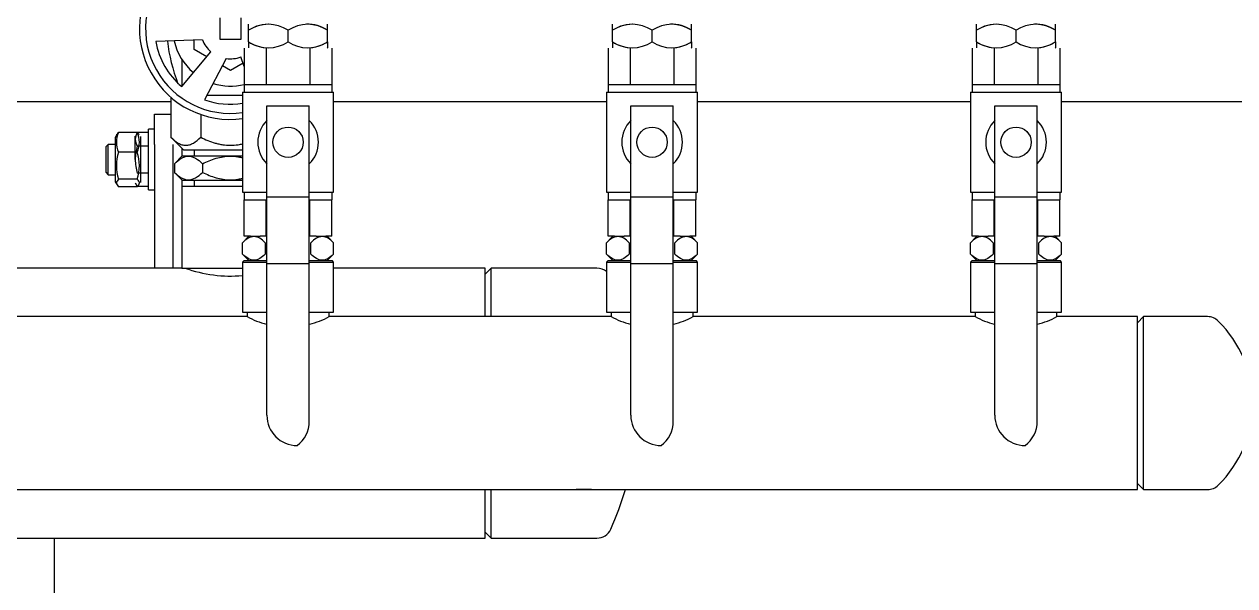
# Model space of a CAD drawing. Extents: x -681219 to -550379, y -242630 to -158199.
# Drawn here: x -623941 to -623424, y -172429 to -172190 of the extents above; entities that cross this region are included whole.
import ezdxf

# ---------------------------------------------------------------- set-up
doc = ezdxf.new("R2010")
doc.units = 0
doc.header["$LTSCALE"] = 1000
for name, color, linetype in [('$TD_AUDIT_GENERATED_(622A)', 7, 'CONTINUOUS'), ('$TD_AUDIT_GENERATED_(63D6)', 7, 'CONTINUOUS'), ('10_GB93', 7, 'CONTINUOUS'), ('10_GB97.1', 7, 'CONTINUOUS'), ('B1OS_截止阀DN20', 7, 'CONTINUOUS'), ('GB12459_管帽DN80', 7, 'CONTINUOUS'), ('GB12459管帽DN50A', 7, 'CONTINUOUS'), ('GB3289.26内接头DN20', 7, 'CONTINUOUS'), ('M10_GB6170', 7, 'CONTINUOUS'), ('M10×25_GB5783_A', 7, 'CONTINUOUS'), ('M10×30_GB5782', 7, 'CONTINUOUS'), ('SPTZ00311360', 7, 'CONTINUOUS'), ('SPTZ011001301', 7, 'CONTINUOUS'), ('SPTZ011001421', 7, 'CONTINUOUS'), ('SPTZ011001462', 7, 'CONTINUOUS'), ('SPTZ011001712', 7, 'CONTINUOUS'), ('SPTZ33_040102', 7, 'CONTINUOUS'), ('SPTZ45_020101', 7, 'CONTINUOUS'), ('不锈钢内接头DN15', 7, 'CONTINUOUS'), ('球阀D15不锈钢(丝口)', 7, 'CONTINUOUS')]:
    doc.layers.add(name, color=color, linetype=linetype)

msp = doc.modelspace()

# ---------------------------------------------------------------- linework, layer by layer
at = {"layer": '$TD_AUDIT_GENERATED_(622A)', "color": 7, "linetype": 'Continuous'}
for p, q in [((-623874.0345, -172258.7988), (-623848.1145, -172258.7988)), ((-623874.0345, -172258.7988), (-623874.0345, -172293.7908)), ((-623874.0345, -172293.7908), (-623848.1145, -172293.7908))]:
    msp.add_line(p, q, dxfattribs=at)
at = {"layer": '$TD_AUDIT_GENERATED_(63D6)', "color": 7, "linetype": 'Continuous'}
for p, q in [((-623847.4665, -172290.5508), (-623848.1145, -172291.1988)), ((-623848.1145, -172291.1988), (-623837.7465, -172291.1988)), ((-623848.1145, -172291.1988), (-623848.1145, -172312.5828)), ((-623847.4665, -172290.5508), (-623837.7465, -172290.5508)), ((-623819.6025, -172290.5508), (-623809.8825, -172290.5508)), ((-623819.6025, -172291.1988), (-623809.2345, -172291.1988)), ((-623809.2345, -172291.1988), (-623809.8825, -172290.5508)), ((-623809.2345, -172312.5828), (-623809.2345, -172291.1988)), ((-623691.9465, -172290.5508), (-623692.5945, -172291.1988)), ((-623692.5945, -172291.1988), (-623682.2265, -172291.1988)), ((-623692.5945, -172291.1988), (-623692.5945, -172312.5828)), ((-623691.9465, -172290.5508), (-623682.2265, -172290.5508)), ((-623664.0825, -172290.5508), (-623654.3625, -172290.5508)), ((-623664.0825, -172291.1988), (-623653.7145, -172291.1988)), ((-623653.7145, -172291.1988), (-623654.3625, -172290.5508)), ((-623653.7145, -172312.5828), (-623653.7145, -172291.1988)), ((-623536.4265, -172290.5508), (-623537.0745, -172291.1988)), ((-623537.0745, -172291.1988), (-623526.7065, -172291.1988)), ((-623537.0745, -172291.1988), (-623537.0745, -172312.5828)), ((-623536.4265, -172290.5508), (-623526.7065, -172290.5508)), ((-623508.5625, -172290.5508), (-623498.8425, -172290.5508)), ((-623508.5625, -172291.1988), (-623498.1945, -172291.1988)), ((-623498.1945, -172291.1988), (-623498.8425, -172290.5508)), ((-623498.1945, -172312.5828), (-623498.1945, -172291.1988)), ((-623848.1145, -172312.5828), (-623837.7465, -172312.5828)), ((-623846.1705, -172312.5828), (-623846.1705, -172314.5268)), ((-623819.6025, -172312.5828), (-623809.2345, -172312.5828)), ((-623811.1785, -172314.5268), (-623811.1785, -172312.5828)), ((-623692.5945, -172312.5828), (-623682.2265, -172312.5828)), ((-623690.6505, -172312.5828), (-623690.6505, -172314.5268)), ((-623664.0825, -172312.5828), (-623653.7145, -172312.5828)), ((-623655.6585, -172314.5268), (-623655.6585, -172312.5828)), ((-623537.0745, -172312.5828), (-623526.7065, -172312.5828)), ((-623535.1305, -172312.5828), (-623535.1305, -172314.5268)), ((-623508.5625, -172312.5828), (-623498.1945, -172312.5828)), ((-623500.1385, -172314.5268), (-623500.1385, -172312.5828))]:
    msp.add_line(p, q, dxfattribs=at)
at = {"layer": '10_GB93', "color": 7, "linetype": 'Continuous'}
msp.add_line((-623891.6601, -172257.2406), (-623891.6601, -172237.5649), dxfattribs=at)
at = {"layer": '10_GB97.1', "color": 7, "linetype": 'Continuous'}
for p, q in [((-623888.2905, -172260.3704), (-623888.2905, -172234.4504)), ((-623885.6985, -172234.4504), (-623888.2905, -172234.4504)), ((-623888.2905, -172260.3704), (-623885.6985, -172260.3704))]:
    msp.add_line(p, q, dxfattribs=at)
at = {"layer": 'B1OS_截止阀DN20', "color": 7, "linetype": 'Continuous'}
for p, q in [((-623857.8345, -172186.8708), (-623857.8345, -172195.9428)), ((-623848.7625, -172195.9428), (-623848.7625, -172186.8708)), ((-623865.3148, -172196.2617), (-623885.2062, -172197.033)), ((-623868.8505, -172200.3858), (-623868.8505, -172196.3988)), ((-623857.8345, -172195.9428), (-623848.7625, -172195.9428)), ((-623874.1248, -172216.2267), (-623861.629, -172201.3348)), ((-623863.4493, -172203.5041), (-623868.8505, -172200.3858)), ((-623855.1022, -172204.2407), (-623864.3799, -172221.8529)), ((-623853.2985, -172209.3647), (-623856.7513, -172207.3712)), ((-623847.8973, -172206.2464), (-623853.2985, -172209.3647)), ((-623847.3806, -172207.666), (-623848.8659, -172203.5852)), ((-623878.7388, -172220.8082), (-623878.7388, -172237.8945)), ((-623863.3611, -172219.9188), (-623848.1145, -172219.9188)), ((-623866.0187, -172228.1471), (-623866.0187, -172237.8945)), ((-623878.7388, -172237.8945), (-623873.3865, -172243.2468)), ((-623873.3865, -172243.2468), (-623848.1145, -172243.2468))]:
    msp.add_line(p, q, dxfattribs=at)
for radius, start, end in [(38.88, 72.542397, 277.662256), (36.288, 71.250659, 278.213211), (32.4, 190, 230), (24.624, 192.479982, 230), (12.96, 202, 230), (12.96, 262, 290), (24.624, 252.479982, 283.905935), (32.4, 250, 279.206896)]:
    msp.add_arc((-623853.2985, -172191.4068), radius, start, end, dxfattribs=at)
msp.add_open_spline([(-623880.2262, -172196.8681), (-623879.6195, -172203.0076), (-623877.927, -172208.8264), (-623875.753, -172215.0983)], degree=3, dxfattribs=at)
for points, knots in [([(-623878.7388, -172237.8945), (-623877.7467, -172238.8866), (-623876.7285, -172239.7351), (-623875.4011, -172240.4943), (-623875.1328, -172240.6309), (-623874.59, -172240.8696), (-623874.3144, -172240.9719), (-623873.4872, -172241.2184), (-623872.936, -172241.3022), (-623871.8337, -172241.3034), (-623871.2827, -172241.2209), (-623870.4564, -172240.9765), (-623870.1805, -172240.8747), (-623869.6367, -172240.6367), (-623869.3678, -172240.5004), (-623868.0371, -172239.7415), (-623867.0151, -172238.8909), (-623866.0187, -172237.8945)], [0, 0, 0, 0, 0.25, 0.25, 0.3125, 0.3125, 0.375, 0.375, 0.5, 0.5, 0.625, 0.625, 0.6875, 0.6875, 0.75, 0.75, 1, 1, 1, 1]), ([(-623866.0187, -172237.8945), (-623864.0446, -172238.8815), (-623862.0096, -172239.7323), (-623859.3325, -172240.4972), (-623858.7901, -172240.6349), (-623857.7056, -172240.8726), (-623857.1616, -172240.9732), (-623855.5242, -172241.217), (-623854.4254, -172241.3018), (-623852.2121, -172241.3038), (-623851.0896, -172241.219), (-623849.3375, -172240.9589), (-623848.6902, -172240.8347), (-623848.0489, -172240.6861)], [0, 0, 0, 0, 0.25, 0.25, 0.3125, 0.3125, 0.375, 0.375, 0.5, 0.5, 0.625, 0.625, 0.699444245, 0.699444245, 0.699444245, 0.699444245])]:
    msp.add_open_spline(points, degree=3, knots=knots, dxfattribs=at)
at = {"layer": 'GB12459_管帽DN80', "color": 7, "linetype": 'Continuous'}
for p, q in [((-623741.8425, -172293.7908), (-623744.4345, -172296.3828)), ((-623741.8425, -172314.5268), (-623741.8425, -172293.7908)), ((-623696.724, -172293.7908), (-623741.8425, -172293.7908)), ((-623741.8425, -172409.1348), (-623741.8425, -172388.3988)), ((-623744.4345, -172406.5428), (-623741.8425, -172409.1348)), ((-623741.8425, -172409.1348), (-623696.724, -172409.1348))]:
    msp.add_line(p, q, dxfattribs=at)
for centre, radius, start, end in [((-623696.724, -172300.2708), 6.48, 50.41132, 90), ((-623821.927, -172346.567), 143.672, 335.868814, 343.072465), ((-623696.724, -172402.6548), 6.48, 270, 335.868814)]:
    msp.add_arc(centre, radius, start, end, dxfattribs=at)
at = {"layer": 'GB12459管帽DN50A', "color": 7, "linetype": 'Continuous'}
for p, q in [((-623463.2025, -172314.5268), (-623465.7945, -172317.1188)), ((-623463.2025, -172388.3988), (-623463.2025, -172314.5268)), ((-623435.7689, -172314.5268), (-623463.2025, -172314.5268)), ((-623465.7945, -172385.8068), (-623463.2025, -172388.3988)), ((-623463.2025, -172388.3988), (-623435.7689, -172388.3988))]:
    msp.add_line(p, q, dxfattribs=at)
for centre, radius, start, end in [((-623435.7689, -172321.0068), 6.48, 45.407766, 90), ((-623465.7945, -172351.4628), 49.248, 314.592234, 45.407766), ((-623435.7689, -172381.9188), 6.48, 270, 314.592234)]:
    msp.add_arc(centre, radius, start, end, dxfattribs=at)
at = {"layer": 'GB3289.26内接头DN20', "color": 7, "linetype": 'Continuous'}
for p, q in [((-623868.8505, -172243.2468), (-623868.8505, -172245.8388)), ((-623873.9049, -172245.8388), (-623877.2423, -172249.1763)), ((-623873.9049, -172245.8388), (-623848.1145, -172245.8388)), ((-623877.2423, -172249.1763), (-623877.2423, -172252.8694)), ((-623877.2423, -172252.8694), (-623873.9049, -172256.2068)), ((-623865.2704, -172249.1763), (-623865.2704, -172252.8694)), ((-623873.9049, -172256.2068), (-623848.1145, -172256.2068)), ((-623868.8505, -172256.2068), (-623868.8505, -172258.7988))]:
    msp.add_line(p, q, dxfattribs=at)
for points, knots in [([(-623877.2423, -172249.1763), (-623876.3073, -172248.2412), (-623875.351, -172247.446), (-623873.8651, -172246.5936), (-623873.3611, -172246.3669), (-623872.589, -172246.1328), (-623872.329, -172246.0725), (-623871.8031, -172245.9906), (-623871.5402, -172245.9696), (-623870.2338, -172245.9639), (-623869.2064, -172246.2804), (-623867.1802, -172247.4285), (-623866.2114, -172248.2353), (-623865.2704, -172249.1763)], [0, 0, 0, 0, 0.25, 0.25, 0.375, 0.375, 0.4375, 0.4375, 0.5, 0.5, 0.75, 0.75, 1, 1, 1, 1]), ([(-623865.2704, -172249.1763), (-623864.343, -172248.7126), (-623863.3966, -172248.2794), (-623861.4517, -172247.4959), (-623860.4628, -172247.1502), (-623858.4606, -172246.5798), (-623857.445, -172246.3543), (-623855.3788, -172246.0475), (-623854.3221, -172245.9675), (-623852.2382, -172245.9694), (-623851.2039, -172246.0492), (-623849.6631, -172246.2786), (-623849.1513, -172246.3732), (-623848.4585, -172246.525), (-623848.276, -172246.5673), (-623848.0938, -172246.6117)], [0, 0, 0, 0, 0.125, 0.125, 0.25, 0.25, 0.375, 0.375, 0.5, 0.5, 0.625, 0.625, 0.6875, 0.6875, 0.709861586, 0.709861586, 0.709861586, 0.709861586]), ([(-623877.2423, -172252.8694), (-623876.3073, -172253.8044), (-623875.351, -172254.5997), (-623873.8651, -172255.452), (-623873.3611, -172255.6788), (-623872.589, -172255.9128), (-623872.329, -172255.9731), (-623871.8031, -172256.055), (-623871.5402, -172256.076), (-623870.2338, -172256.0817), (-623869.2064, -172255.7653), (-623867.1802, -172254.6171), (-623866.2114, -172253.8103), (-623865.2704, -172252.8694)], [0, 0, 0, 0, 0.25, 0.25, 0.375, 0.375, 0.4375, 0.4375, 0.5, 0.5, 0.75, 0.75, 1, 1, 1, 1]), ([(-623865.2704, -172252.8694), (-623864.343, -172253.333), (-623863.3966, -172253.7663), (-623861.4517, -172254.5497), (-623860.4628, -172254.8954), (-623858.4606, -172255.4659), (-623857.445, -172255.6914), (-623855.3788, -172255.9982), (-623854.3221, -172256.0781), (-623852.2382, -172256.0763), (-623851.2039, -172255.9965), (-623849.6631, -172255.7671), (-623849.1513, -172255.6724), (-623848.4585, -172255.5206), (-623848.276, -172255.4784), (-623848.0938, -172255.434)], [0, 0, 0, 0, 0.125, 0.125, 0.25, 0.25, 0.375, 0.375, 0.5, 0.5, 0.625, 0.625, 0.6875, 0.6875, 0.709861586, 0.709861586, 0.709861586, 0.709861586])]:
    msp.add_open_spline(points, degree=3, knots=knots, dxfattribs=at)
at = {"layer": 'M10_GB6170', "color": 7, "linetype": 'Continuous'}
for p, q in [((-623901.7517, -172236.573), (-623902.5465, -172237.9496)), ((-623902.5465, -172237.9496), (-623902.5465, -172256.8712)), ((-623893.11, -172235.8214), (-623901.0966, -172235.8214)), ((-623893.1099, -172244.2175), (-623901.0967, -172244.2175)), ((-623902.5465, -172256.8712), (-623901.7518, -172258.2475)), ((-623893.1099, -172258.9992), (-623901.0967, -172258.9992)), ((-623893.11, -172255.8065), (-623901.0966, -172255.8065))]:
    msp.add_line(p, q, dxfattribs=at)
for centre, radius, start, end in [((-623891.9187, -172240.0195), 10.0925, 155.419764, 204.579198), ((-623902.2879, -172240.0195), 10.0925, 335.420802, 24.580236), ((-623883.2778, -172250.0119), 18.7373, 161.986294, 198.014458), ((-623910.9287, -172250.0119), 18.7372, 341.985517, 18.013731)]:
    msp.add_arc(centre, radius, start, end, dxfattribs=at)
for points, knots in [([(-623901.7936, -172236.6456), (-623901.787, -172236.6343), (-623901.7803, -172236.6231), (-623901.6122, -172236.3455), (-623901.3791, -172236.0823), (-623901.0966, -172235.8214)], [0.739455179, 0.739455179, 0.739455179, 0.739455179, 0.75, 0.75, 1, 1, 1, 1]), ([(-623893.11, -172235.8214), (-623892.8278, -172236.082), (-623892.5953, -172236.3446), (-623892.4278, -172236.6205), (-623892.4215, -172236.6311), (-623892.4152, -172236.6417)], [0, 0, 0, 0, 0.25, 0.25, 0.259999536, 0.259999536, 0.259999536, 0.259999536]), ([(-623901.0966, -172255.8065), (-623901.3787, -172256.0672), (-623901.6113, -172256.3297), (-623901.9335, -172256.8603), (-623902.022, -172257.1284), (-623902.023, -172257.5355), (-623902.0014, -172257.6719), (-623901.917, -172257.9416), (-623901.8543, -172258.0756), (-623901.6123, -172258.4751), (-623901.3792, -172258.7383), (-623901.0967, -172258.9992)], [0, 0, 0, 0, 0.25, 0.25, 0.5, 0.5, 0.625, 0.625, 0.75, 0.75, 1, 1, 1, 1]), ([(-623893.1099, -172258.9992), (-623892.8277, -172258.7386), (-623892.5952, -172258.476), (-623892.273, -172257.9454), (-623892.1845, -172257.6774), (-623892.1835, -172257.2702), (-623892.2052, -172257.1338), (-623892.2896, -172256.8641), (-623892.3523, -172256.7302), (-623892.5943, -172256.3307), (-623892.8275, -172256.0675), (-623893.11, -172255.8065)], [0, 0, 0, 0, 0.25, 0.25, 0.5, 0.5, 0.625, 0.625, 0.75, 0.75, 1, 1, 1, 1])]:
    msp.add_open_spline(points, degree=3, knots=knots, dxfattribs=at)
at = {"layer": 'M10×25_GB5783_A', "color": 7, "linetype": 'Continuous'}
for p, q in [((-623893.9929, -172247.4104), (-623893.9929, -172237.4384)), ((-623888.2905, -172235.8954), (-623893.102, -172235.8954)), ((-623888.2905, -172241.6529), (-623893.1021, -172241.6529)), ((-623888.2905, -172253.1679), (-623893.1021, -172253.1679)), ((-623893.9929, -172257.3823), (-623893.102, -172258.9254)), ((-623888.2905, -172258.9254), (-623893.102, -172258.9254))]:
    msp.add_line(p, q, dxfattribs=at)
msp.add_arc((-623888.8275, -172238.7743), 5.1535, 146.039803, 213.957286, dxfattribs=at)
for points in [[(-623893.1021, -172241.6529), (-623893.3709, -172242.5839), (-623893.5947, -172243.527), (-623893.9069, -172245.4502), (-623893.9929, -172246.4369), (-623893.9929, -172247.4104)], [(-623893.9929, -172247.4104), (-623893.9929, -172248.3833), (-623893.9092, -172249.3499), (-623893.5992, -172251.2724), (-623893.3725, -172252.2315), (-623893.1021, -172253.1679)]]:
    msp.add_open_spline(points, degree=3, knots=[0, 0, 0, 0, 0.5, 0.5, 1, 1, 1, 1], dxfattribs=at)
at = {"layer": 'M10×30_GB5782', "color": 7, "linetype": 'Continuous'}
for p, q in [((-623905.5273, -172240.9304), (-623906.4345, -172241.8376)), ((-623906.4345, -172252.9832), (-623906.4345, -172241.8376)), ((-623905.5273, -172253.8904), (-623905.5273, -172240.9304)), ((-623902.5465, -172240.9304), (-623905.5273, -172240.9304)), ((-623906.4345, -172252.9832), (-623905.5273, -172253.8904)), ((-623905.5273, -172253.8904), (-623902.5465, -172253.8904))]:
    msp.add_line(p, q, dxfattribs=at)
at = {"layer": 'SPTZ00311360', "color": 7, "linetype": 'Continuous'}
for p, q in [((-623846.1705, -172314.5268), (-623966.6985, -172314.5268)), ((-623690.6505, -172314.5268), (-623811.1785, -172314.5268)), ((-623535.1305, -172314.5268), (-623655.6585, -172314.5268)), ((-623465.7945, -172314.5268), (-623500.1385, -172314.5268)), ((-623465.7945, -172388.3988), (-623465.7945, -172314.5268)), ((-624113.7945, -172388.3988), (-623465.7945, -172388.3988))]:
    msp.add_line(p, q, dxfattribs=at)
for centre, start, end in [((-623828.6745, -172281.9912), 241.73088, 255.586255), ((-623828.6745, -172281.9912), 284.346374, 298.269118), ((-623673.1545, -172281.9912), 241.73088, 255.586255), ((-623673.1545, -172281.9912), 284.346374, 298.269118), ((-623517.6345, -172281.9912), 241.73088, 255.586255), ((-623517.6345, -172281.9912), 284.346374, 298.269118)]:
    msp.add_arc(centre, 36.9415, start, end, dxfattribs=at)
at = {"layer": 'SPTZ011001301', "color": 7, "linetype": 'Continuous'}
for p, q in [((-623874.0345, -172293.7908), (-623964.7545, -172293.7908)), ((-623744.4345, -172293.7908), (-623809.2345, -172293.7908)), ((-623744.4345, -172314.5268), (-623744.4345, -172293.7908)), ((-623744.4345, -172409.1348), (-623744.4345, -172388.3988)), ((-625022.8697, -172409.1348), (-623744.4345, -172409.1348))]:
    msp.add_line(p, q, dxfattribs=at)
msp.add_arc((-623853.2985, -172239.5484), 57.6208, 250.282778, 275.186863, dxfattribs=at)
at = {"layer": 'SPTZ011001421', "color": 7, "linetype": 'Continuous'}
for p, q in [((-623874.0345, -172204.6869), (-623874.0345, -172216.119)), ((-623874.0345, -172242.5988), (-623874.0345, -172245.9684)), ((-623874.0345, -172256.0772), (-623874.0345, -172293.7908))]:
    msp.add_line(p, q, dxfattribs=at)
at = {"layer": 'SPTZ011001462', "color": 7, "linetype": 'Continuous'}
for p, q in [((-623885.6985, -172240.9304), (-623885.6985, -172227.9704)), ((-623885.6985, -172227.9704), (-623878.7388, -172227.9704)), ((-623885.6985, -172240.9304), (-623885.6985, -172293.7908)), ((-623877.9225, -172240.9304), (-623877.9225, -172293.7908))]:
    msp.add_line(p, q, dxfattribs=at)
at = {"layer": 'SPTZ011001712', "color": 7, "linetype": 'Continuous'}
for p, q in [((-623878.7388, -172222.7864), (-623964.7545, -172222.7864)), ((-623692.5945, -172222.7864), (-623809.2345, -172222.7864)), ((-623537.0745, -172222.7864), (-623653.7145, -172222.7864)), ((-622970.7225, -172222.7864), (-623498.1945, -172222.7864))]:
    msp.add_line(p, q, dxfattribs=at)
at = {"layer": 'SPTZ33_040102', "color": 7, "linetype": 'Continuous'}
for p, q in [((-623699.0745, -172314.5268), (-623705.5545, -172314.5268)), ((-623699.0745, -172388.3988), (-623705.5545, -172388.3988))]:
    msp.add_line(p, q, dxfattribs=at)
at = {"layer": 'SPTZ45_020101', "color": 7, "linetype": 'Continuous'}
msp.add_line((-623928.4665, -172511.6804), (-623928.4665, -172409.1348), dxfattribs=at)
at = {"layer": '不锈钢内接头DN15', "color": 7, "linetype": 'Continuous'}
for p, q in [((-623845.5225, -172192.1988), (-623845.5225, -172189.5924)), ((-623811.8265, -172192.1988), (-623811.8265, -172189.5924)), ((-623690.0025, -172192.1988), (-623690.0025, -172189.5924)), ((-623656.3065, -172192.1988), (-623656.3065, -172189.5924)), ((-623534.4825, -172192.1988), (-623534.4825, -172189.5924)), ((-623500.7865, -172192.1988), (-623500.7865, -172189.5924)), ((-623845.5225, -172197.0948), (-623845.5225, -172192.1988)), ((-623828.6745, -172197.0948), (-623828.6745, -172192.1988)), ((-623811.8265, -172197.0948), (-623811.8265, -172192.1988)), ((-623690.0025, -172197.0948), (-623690.0025, -172192.1988)), ((-623673.1545, -172197.0948), (-623673.1545, -172192.1988)), ((-623656.3065, -172197.0948), (-623656.3065, -172192.1988)), ((-623534.4825, -172197.0948), (-623534.4825, -172192.1988)), ((-623517.6345, -172197.0948), (-623517.6345, -172192.1988)), ((-623500.7865, -172197.0948), (-623500.7865, -172192.1988)), ((-623845.5225, -172197.0948), (-623845.5225, -172199.7012)), ((-623811.9561, -172199.8308), (-623811.8265, -172199.7012)), ((-623811.8265, -172197.0948), (-623811.8265, -172199.7012)), ((-623690.0025, -172197.0948), (-623690.0025, -172199.7012)), ((-623656.4361, -172199.8308), (-623656.3065, -172199.7012)), ((-623656.3065, -172197.0948), (-623656.3065, -172199.7012)), ((-623534.4825, -172197.0948), (-623534.4825, -172199.7012)), ((-623500.9161, -172199.8308), (-623500.7865, -172199.7012)), ((-623500.7865, -172197.0948), (-623500.7865, -172199.7012)), ((-623845.3929, -172280.1828), (-623848.1289, -172282.9188)), ((-623848.1289, -172287.8148), (-623848.1289, -172282.9188)), ((-623844.7696, -172280.1828), (-623840.6386, -172280.1828)), ((-623838.4017, -172282.9188), (-623838.4017, -172287.8148)), ((-623818.9473, -172287.8148), (-623818.9473, -172282.9188)), ((-623816.7103, -172280.1828), (-623812.5794, -172280.1828)), ((-623809.2201, -172282.9188), (-623811.9561, -172280.1828)), ((-623809.2201, -172287.8148), (-623809.2201, -172282.9188)), ((-623689.8729, -172280.1828), (-623692.6089, -172282.9188)), ((-623692.6089, -172287.8148), (-623692.6089, -172282.9188)), ((-623689.2496, -172280.1828), (-623685.1186, -172280.1828)), ((-623682.8817, -172282.9188), (-623682.8817, -172287.8148)), ((-623663.4273, -172287.8148), (-623663.4273, -172282.9188)), ((-623661.1903, -172280.1828), (-623657.0594, -172280.1828)), ((-623653.7001, -172282.9188), (-623656.4361, -172280.1828)), ((-623653.7001, -172287.8148), (-623653.7001, -172282.9188)), ((-623534.3529, -172280.1828), (-623537.0889, -172282.9188)), ((-623537.0889, -172287.8148), (-623537.0889, -172282.9188)), ((-623533.7296, -172280.1828), (-623529.5986, -172280.1828)), ((-623527.3617, -172282.9188), (-623527.3617, -172287.8148)), ((-623507.9073, -172287.8148), (-623507.9073, -172282.9188)), ((-623505.6703, -172280.1828), (-623501.5394, -172280.1828)), ((-623498.1801, -172282.9188), (-623500.9161, -172280.1828)), ((-623498.1801, -172287.8148), (-623498.1801, -172282.9188)), ((-623848.1289, -172287.8148), (-623845.3929, -172290.5508)), ((-623811.9561, -172290.5508), (-623809.2201, -172287.8148)), ((-623692.6089, -172287.8148), (-623689.8729, -172290.5508)), ((-623656.4361, -172290.5508), (-623653.7001, -172287.8148)), ((-623537.0889, -172287.8148), (-623534.3529, -172290.5508)), ((-623500.9161, -172290.5508), (-623498.1801, -172287.8148))]:
    msp.add_line(p, q, dxfattribs=at)
for centre, radius, start, end in [((-623837.0985, -172204.6978), 15.0728, 56.021041, 123.978959), ((-623837.0985, -172204.7122), 15.0847, 85.387882, 123.948516), ((-623820.2505, -172204.6978), 15.0728, 56.02101, 123.97899), ((-623820.2505, -172204.6978), 15.0728, 56.021041, 92.194886), ((-623681.5785, -172204.6978), 15.0728, 56.021041, 123.978959), ((-623681.5785, -172204.7122), 15.0847, 85.387882, 123.948516), ((-623664.7305, -172204.6978), 15.0728, 56.02101, 123.97899), ((-623664.7305, -172204.6978), 15.0728, 56.021041, 92.194886), ((-623526.0585, -172204.6978), 15.0728, 56.021041, 123.978959), ((-623526.0585, -172204.7122), 15.0847, 85.387882, 123.948516), ((-623509.2105, -172204.6978), 15.0728, 56.02101, 123.97899), ((-623509.2105, -172204.6978), 15.0728, 56.021041, 92.194886), ((-623837.0985, -172184.5958), 15.0728, 236.021041, 303.978959), ((-623837.0985, -172184.5815), 15.0847, 236.051484, 266.205295), ((-623820.2505, -172184.5959), 15.0728, 236.02101, 303.97899), ((-623820.2505, -172184.5958), 15.0728, 276.271653, 303.978959), ((-623681.5785, -172184.5958), 15.0728, 236.021041, 303.978959), ((-623681.5785, -172184.5815), 15.0847, 236.051484, 266.205295), ((-623664.7305, -172184.5959), 15.0728, 236.02101, 303.97899), ((-623664.7305, -172184.5958), 15.0728, 276.271653, 303.978959), ((-623526.0585, -172184.5958), 15.0728, 236.021041, 303.978959), ((-623526.0585, -172184.5815), 15.0847, 236.051484, 265.986109), ((-623509.2105, -172184.5959), 15.0728, 236.02101, 303.97899), ((-623509.2105, -172184.5958), 15.0728, 276.271653, 303.978959)]:
    msp.add_arc(centre, radius, start, end, dxfattribs=at)
for points, knots in [([(-623838.4017, -172282.9188), (-623839.1621, -172282.1584), (-623839.9397, -172281.5119), (-623841.1478, -172280.8194), (-623841.5575, -172280.6352), (-623842.3944, -172280.382), (-623842.8253, -172280.314), (-623844.0997, -172280.3094), (-623844.9348, -172280.5674), (-623846.5816, -172281.502), (-623847.367, -172282.157), (-623848.1289, -172282.9188)], [0, 0, 0, 0, 0.25, 0.25, 0.375, 0.375, 0.5, 0.5, 0.75, 0.75, 1, 1, 1, 1]), ([(-623809.2201, -172282.9188), (-623809.9778, -172282.1611), (-623810.7563, -172281.5118), (-623811.7735, -172280.9301), (-623811.9791, -172280.8255), (-623812.3955, -172280.6426), (-623812.6065, -172280.5644), (-623813.2374, -172280.3768), (-623813.6586, -172280.3128), (-623814.502, -172280.3121), (-623814.9243, -172280.3754), (-623815.7701, -172280.6263), (-623816.1857, -172280.8115), (-623817.4045, -172281.5072), (-623818.1854, -172282.157), (-623818.9473, -172282.9188)], [0, 0, 0, 0, 0.25, 0.25, 0.3125, 0.3125, 0.375, 0.375, 0.5, 0.5, 0.625, 0.625, 0.75, 0.75, 1, 1, 1, 1]), ([(-623682.8817, -172282.9188), (-623683.6421, -172282.1584), (-623684.4197, -172281.5119), (-623685.6278, -172280.8194), (-623686.0375, -172280.6352), (-623686.8744, -172280.382), (-623687.3053, -172280.314), (-623688.5797, -172280.3094), (-623689.4148, -172280.5674), (-623691.0616, -172281.502), (-623691.847, -172282.157), (-623692.6089, -172282.9188)], [0, 0, 0, 0, 0.25, 0.25, 0.375, 0.375, 0.5, 0.5, 0.75, 0.75, 1, 1, 1, 1]), ([(-623653.7001, -172282.9188), (-623654.4578, -172282.1611), (-623655.2363, -172281.5118), (-623656.2535, -172280.9301), (-623656.4591, -172280.8255), (-623656.8755, -172280.6426), (-623657.0865, -172280.5644), (-623657.7174, -172280.3768), (-623658.1386, -172280.3128), (-623658.982, -172280.3121), (-623659.4043, -172280.3754), (-623660.2501, -172280.6263), (-623660.6657, -172280.8115), (-623661.8845, -172281.5072), (-623662.6654, -172282.157), (-623663.4273, -172282.9188)], [0, 0, 0, 0, 0.25, 0.25, 0.3125, 0.3125, 0.375, 0.375, 0.5, 0.5, 0.625, 0.625, 0.75, 0.75, 1, 1, 1, 1]), ([(-623527.3617, -172282.9188), (-623528.1221, -172282.1584), (-623528.8997, -172281.5119), (-623530.1078, -172280.8194), (-623530.5175, -172280.6352), (-623531.3544, -172280.382), (-623531.7853, -172280.314), (-623533.0597, -172280.3094), (-623533.8948, -172280.5674), (-623535.5416, -172281.502), (-623536.327, -172282.157), (-623537.0889, -172282.9188)], [0, 0, 0, 0, 0.25, 0.25, 0.375, 0.375, 0.5, 0.5, 0.75, 0.75, 1, 1, 1, 1]), ([(-623498.1801, -172282.9188), (-623498.9378, -172282.1611), (-623499.7163, -172281.5118), (-623500.7335, -172280.9301), (-623500.9391, -172280.8255), (-623501.3555, -172280.6426), (-623501.5665, -172280.5644), (-623502.1974, -172280.3768), (-623502.6186, -172280.3128), (-623503.462, -172280.3121), (-623503.8843, -172280.3754), (-623504.7301, -172280.6263), (-623505.1457, -172280.8115), (-623506.3645, -172281.5072), (-623507.1454, -172282.157), (-623507.9073, -172282.9188)], [0, 0, 0, 0, 0.25, 0.25, 0.3125, 0.3125, 0.375, 0.375, 0.5, 0.5, 0.625, 0.625, 0.75, 0.75, 1, 1, 1, 1]), ([(-623838.4017, -172287.8148), (-623839.1621, -172288.5752), (-623839.9397, -172289.2217), (-623841.1478, -172289.9143), (-623841.5575, -172290.0984), (-623842.3944, -172290.3516), (-623842.8253, -172290.4197), (-623844.0997, -172290.4243), (-623844.9348, -172290.1663), (-623846.5816, -172289.2316), (-623847.367, -172288.5767), (-623848.1289, -172287.8148)], [0, 0, 0, 0, 0.25, 0.25, 0.375, 0.375, 0.5, 0.5, 0.75, 0.75, 1, 1, 1, 1]), ([(-623809.2201, -172287.8148), (-623809.9778, -172288.5726), (-623810.7563, -172289.2218), (-623811.7735, -172289.8035), (-623811.9791, -172289.9082), (-623812.3955, -172290.0911), (-623812.6065, -172290.1692), (-623813.2374, -172290.3569), (-623813.6586, -172290.4209), (-623814.502, -172290.4216), (-623814.9243, -172290.3582), (-623815.7701, -172290.1073), (-623816.1857, -172289.9221), (-623817.4045, -172289.2265), (-623818.1854, -172288.5767), (-623818.9473, -172287.8148)], [0, 0, 0, 0, 0.25, 0.25, 0.3125, 0.3125, 0.375, 0.375, 0.5, 0.5, 0.625, 0.625, 0.75, 0.75, 1, 1, 1, 1]), ([(-623682.8817, -172287.8148), (-623683.6421, -172288.5752), (-623684.4197, -172289.2217), (-623685.6278, -172289.9143), (-623686.0375, -172290.0984), (-623686.8744, -172290.3516), (-623687.3053, -172290.4197), (-623688.5797, -172290.4243), (-623689.4148, -172290.1663), (-623691.0616, -172289.2316), (-623691.847, -172288.5767), (-623692.6089, -172287.8148)], [0, 0, 0, 0, 0.25, 0.25, 0.375, 0.375, 0.5, 0.5, 0.75, 0.75, 1, 1, 1, 1]), ([(-623653.7001, -172287.8148), (-623654.4578, -172288.5726), (-623655.2363, -172289.2218), (-623656.2535, -172289.8035), (-623656.4591, -172289.9082), (-623656.8755, -172290.0911), (-623657.0865, -172290.1692), (-623657.7174, -172290.3569), (-623658.1386, -172290.4209), (-623658.982, -172290.4216), (-623659.4043, -172290.3582), (-623660.2501, -172290.1073), (-623660.6657, -172289.9221), (-623661.8845, -172289.2265), (-623662.6654, -172288.5767), (-623663.4273, -172287.8148)], [0, 0, 0, 0, 0.25, 0.25, 0.3125, 0.3125, 0.375, 0.375, 0.5, 0.5, 0.625, 0.625, 0.75, 0.75, 1, 1, 1, 1]), ([(-623527.3617, -172287.8148), (-623528.1221, -172288.5752), (-623528.8997, -172289.2217), (-623530.1078, -172289.9143), (-623530.5175, -172290.0984), (-623531.3544, -172290.3516), (-623531.7853, -172290.4197), (-623533.0597, -172290.4243), (-623533.8948, -172290.1663), (-623535.5416, -172289.2316), (-623536.327, -172288.5767), (-623537.0889, -172287.8148)], [0, 0, 0, 0, 0.25, 0.25, 0.375, 0.375, 0.5, 0.5, 0.75, 0.75, 1, 1, 1, 1]), ([(-623498.1801, -172287.8148), (-623498.9378, -172288.5726), (-623499.7163, -172289.2218), (-623500.7335, -172289.8035), (-623500.9391, -172289.9082), (-623501.3555, -172290.0911), (-623501.5665, -172290.1692), (-623502.1974, -172290.3569), (-623502.6186, -172290.4209), (-623503.462, -172290.4216), (-623503.8843, -172290.3582), (-623504.7301, -172290.1073), (-623505.1457, -172289.9221), (-623506.3645, -172289.2265), (-623507.1454, -172288.5767), (-623507.9073, -172287.8148)], [0, 0, 0, 0, 0.25, 0.25, 0.3125, 0.3125, 0.375, 0.375, 0.5, 0.5, 0.625, 0.625, 0.75, 0.75, 1, 1, 1, 1])]:
    msp.add_open_spline(points, degree=3, knots=knots, dxfattribs=at)
at = {"layer": '球阀D15不锈钢(丝口)', "color": 7, "linetype": 'Continuous'}
for p, q in [((-623847.3806, -172199.8308), (-623847.3806, -172215.3828)), ((-623838.0276, -172199.8308), (-623838.0276, -172215.3828)), ((-623819.3214, -172199.8308), (-623819.3214, -172215.3828)), ((-623809.9683, -172199.8308), (-623809.9683, -172215.3828)), ((-623691.8606, -172199.8308), (-623691.8606, -172215.3828)), ((-623682.5076, -172199.8308), (-623682.5076, -172215.3828)), ((-623663.8014, -172199.8308), (-623663.8014, -172215.3828)), ((-623654.4483, -172199.8308), (-623654.4483, -172215.3828)), ((-623536.3406, -172199.8308), (-623536.3406, -172215.3828)), ((-623526.9876, -172199.8308), (-623526.9876, -172215.3828)), ((-623508.2814, -172199.8308), (-623508.2814, -172215.3828)), ((-623498.9283, -172199.8308), (-623498.9283, -172215.3828)), ((-623847.4665, -172215.3828), (-623809.8825, -172215.3828)), ((-623847.4665, -172215.3828), (-623847.4665, -172218.6228)), ((-623809.8825, -172218.6228), (-623809.8825, -172215.3828)), ((-623691.9465, -172215.3828), (-623654.3625, -172215.3828)), ((-623691.9465, -172215.3828), (-623691.9465, -172218.6228)), ((-623654.3625, -172218.6228), (-623654.3625, -172215.3828)), ((-623536.4265, -172215.3828), (-623498.8425, -172215.3828)), ((-623536.4265, -172215.3828), (-623536.4265, -172218.6228)), ((-623498.8425, -172218.6228), (-623498.8425, -172215.3828)), ((-623848.1145, -172218.6228), (-623809.2345, -172218.6228)), ((-623848.1145, -172218.6228), (-623848.1145, -172261.3908)), ((-623809.2345, -172261.3908), (-623809.2345, -172218.6228)), ((-623692.5945, -172218.6228), (-623653.7145, -172218.6228)), ((-623692.5945, -172218.6228), (-623692.5945, -172261.3908)), ((-623653.7145, -172261.3908), (-623653.7145, -172218.6228)), ((-623537.0745, -172218.6228), (-623498.1945, -172218.6228)), ((-623537.0745, -172218.6228), (-623537.0745, -172261.3908)), ((-623498.1945, -172261.3908), (-623498.1945, -172218.6228)), ((-623837.7465, -172224.4548), (-623819.6025, -172224.4548)), ((-623837.7465, -172263.3348), (-623837.7465, -172224.4548)), ((-623819.6025, -172263.3348), (-623819.6025, -172224.4548)), ((-623682.2265, -172224.4548), (-623664.0825, -172224.4548)), ((-623682.2265, -172263.3348), (-623682.2265, -172224.4548)), ((-623664.0825, -172263.3348), (-623664.0825, -172224.4548)), ((-623526.7065, -172224.4548), (-623508.5625, -172224.4548)), ((-623526.7065, -172263.3348), (-623526.7065, -172224.4548)), ((-623508.5625, -172263.3348), (-623508.5625, -172224.4548)), ((-623848.1145, -172261.3908), (-623837.7465, -172261.3908)), ((-623847.4665, -172261.3908), (-623847.4665, -172264.6308)), ((-623837.7465, -172263.3348), (-623819.6025, -172263.3348)), ((-623837.7465, -172291.8468), (-623837.7465, -172263.3348)), ((-623819.6025, -172261.3908), (-623809.2345, -172261.3908)), ((-623819.6025, -172291.8468), (-623819.6025, -172263.3348)), ((-623809.8825, -172264.6308), (-623809.8825, -172261.3908)), ((-623692.5945, -172261.3908), (-623682.2265, -172261.3908)), ((-623691.9465, -172261.3908), (-623691.9465, -172264.6308)), ((-623682.2265, -172263.3348), (-623664.0825, -172263.3348)), ((-623682.2265, -172291.8468), (-623682.2265, -172263.3348)), ((-623664.0825, -172261.3908), (-623653.7145, -172261.3908)), ((-623664.0825, -172291.8468), (-623664.0825, -172263.3348)), ((-623654.3625, -172264.6308), (-623654.3625, -172261.3908)), ((-623537.0745, -172261.3908), (-623526.7065, -172261.3908)), ((-623536.4265, -172261.3908), (-623536.4265, -172264.6308)), ((-623526.7065, -172263.3348), (-623508.5625, -172263.3348)), ((-623526.7065, -172291.8468), (-623526.7065, -172263.3348)), ((-623508.5625, -172261.3908), (-623498.1945, -172261.3908)), ((-623508.5625, -172291.8468), (-623508.5625, -172263.3348)), ((-623498.8425, -172264.6308), (-623498.8425, -172261.3908)), ((-623847.4665, -172264.6308), (-623838.0276, -172264.6308)), ((-623847.3806, -172280.1828), (-623847.3806, -172264.6308)), ((-623838.0276, -172280.1828), (-623838.0276, -172264.6308)), ((-623819.3214, -172280.1828), (-623819.3214, -172264.6308)), ((-623819.3214, -172264.6308), (-623809.8825, -172264.6308)), ((-623809.9683, -172280.1828), (-623809.9683, -172264.6308)), ((-623691.9465, -172264.6308), (-623682.5076, -172264.6308)), ((-623691.8606, -172280.1828), (-623691.8606, -172264.6308)), ((-623682.5076, -172280.1828), (-623682.5076, -172264.6308)), ((-623663.8014, -172280.1828), (-623663.8014, -172264.6308)), ((-623663.8014, -172264.6308), (-623654.3625, -172264.6308)), ((-623654.4483, -172280.1828), (-623654.4483, -172264.6308)), ((-623536.4265, -172264.6308), (-623526.9876, -172264.6308)), ((-623536.3406, -172280.1828), (-623536.3406, -172264.6308)), ((-623526.9876, -172280.1828), (-623526.9876, -172264.6308)), ((-623508.2814, -172280.1828), (-623508.2814, -172264.6308)), ((-623508.2814, -172264.6308), (-623498.8425, -172264.6308)), ((-623498.9283, -172280.1828), (-623498.9283, -172264.6308)), ((-623844.7696, -172280.1828), (-623847.3806, -172280.1828)), ((-623838.0276, -172280.1828), (-623840.6386, -172280.1828)), ((-623837.7465, -172280.1828), (-623838.0276, -172280.1828)), ((-623819.3214, -172280.1828), (-623819.6025, -172280.1828)), ((-623816.7103, -172280.1828), (-623819.3214, -172280.1828)), ((-623809.9683, -172280.1828), (-623812.5794, -172280.1828)), ((-623689.2496, -172280.1828), (-623691.8606, -172280.1828)), ((-623682.5076, -172280.1828), (-623685.1186, -172280.1828)), ((-623682.2265, -172280.1828), (-623682.5076, -172280.1828)), ((-623663.8014, -172280.1828), (-623664.0825, -172280.1828)), ((-623661.1903, -172280.1828), (-623663.8014, -172280.1828)), ((-623654.4483, -172280.1828), (-623657.0594, -172280.1828)), ((-623533.7296, -172280.1828), (-623536.3406, -172280.1828)), ((-623526.9876, -172280.1828), (-623529.5986, -172280.1828)), ((-623526.7065, -172280.1828), (-623526.9876, -172280.1828)), ((-623508.2814, -172280.1828), (-623508.5625, -172280.1828)), ((-623505.6703, -172280.1828), (-623508.2814, -172280.1828)), ((-623498.9283, -172280.1828), (-623501.5394, -172280.1828)), ((-623837.7465, -172291.8468), (-623819.6025, -172291.8468)), ((-623837.7465, -172356.6468), (-623837.7465, -172291.8468)), ((-623819.6025, -172359.2388), (-623819.6025, -172291.8468)), ((-623682.2265, -172291.8468), (-623664.0825, -172291.8468)), ((-623682.2265, -172356.6468), (-623682.2265, -172291.8468)), ((-623664.0825, -172359.2388), (-623664.0825, -172291.8468)), ((-623526.7065, -172291.8468), (-623508.5625, -172291.8468)), ((-623526.7065, -172356.6468), (-623526.7065, -172291.8468)), ((-623508.5625, -172359.2388), (-623508.5625, -172291.8468))]:
    msp.add_line(p, q, dxfattribs=at)
for centre in [(-623828.6745, -172240.0068), (-623673.1545, -172240.0068), (-623517.6345, -172240.0068)]:
    msp.add_circle(centre, 6.48, dxfattribs=at)
for centre, start, end in [((-623828.6745, -172240.0068), 134.427004, 225.572996), ((-623828.6745, -172240.0068), 0, 45.572996), ((-623673.1545, -172240.0068), 134.427004, 225.572996), ((-623673.1545, -172240.0068), 0, 45.572996), ((-623517.6345, -172240.0068), 134.427004, 225.572996), ((-623517.6345, -172240.0068), 0, 45.572996), ((-623828.6745, -172240.0068), 314.427004, 0), ((-623673.1545, -172240.0068), 314.427004, 0), ((-623517.6345, -172240.0068), 314.427004, 0), ((-623824.7865, -172356.6468), 180, 270), ((-623669.2665, -172356.6468), 180, 270), ((-623513.7465, -172356.6468), 180, 270), ((-623832.5625, -172359.2388), 306.869898, 0), ((-623677.0425, -172359.2388), 306.869898, 0), ((-623521.5225, -172359.2388), 306.869898, 0)]:
    msp.add_arc(centre, 12.96, start, end, dxfattribs=at)

doc.saveas('drawing.dxf')
